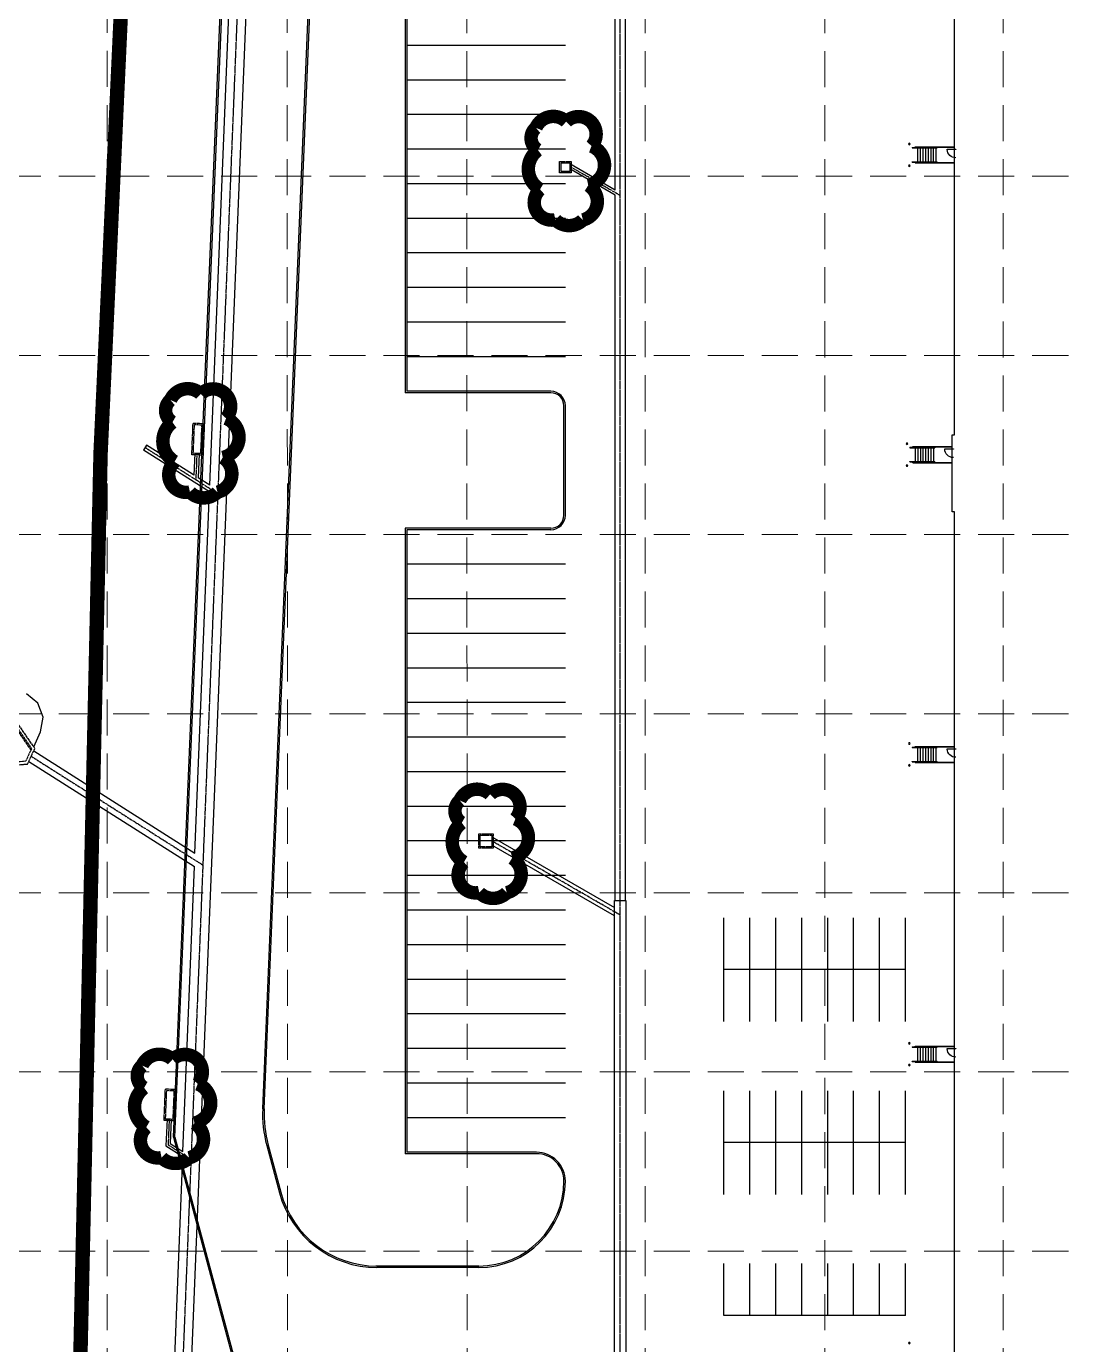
# Model space of a CAD drawing. Header units: inches. Extents: x 2412594 to 2415086, y 7034205 to 7038188.
# Drawn here: x 2413004.6 to 2413367.4, y 7035169.7 to 7035627 of the extents above; entities that cross this region are included whole.
import ezdxf

# ---------------------------------------------------------------- set-up
doc = ezdxf.new("R2010")
doc.units = ezdxf.units.IN
doc.header["$MEASUREMENT"] = 0
doc.linetypes.add('2752-06.112 Base Storm$0$CNTRLN', pattern=[1.125, 0.75, -0.125, 0.125, -0.125])
doc.linetypes.add('HIDDEN', pattern=[0.375, 0.25, -0.125])
for name, color, linetype in [('2752-06.112 Base Storm$0$P-STORM', 11, 'Continuous'), ('GRID', 254, 'HIDDEN'), ('LEGEND', 7, 'Continuous'), ('LIMITS OF DISTURBANCE', 1, 'HIDDEN'), ('P-BLDG', 7, 'Continuous'), ('P-CNTR-1', 1, 'Continuous'), ('P-PVMT', 3, 'Continuous'), ('P-STRIPE', 10, 'Continuous'), ('STORM', 5, '2752-06.112 Base Storm$0$CNTRLN')]:
    doc.layers.add(name, color=color, linetype=linetype)

msp = doc.modelspace()

# ---------------------------------------------------------------- linework, layer by layer
at = {"layer": '2752-06.112 Base Storm$0$P-STORM', "color": 5}
for p, q in [((2413212.212422369, 7036365.205522492), (2413212.212422369, 7035323.751552271)), ((2413051.792993035, 7034911.696513299), (2413094.481422106, 7035971.929402528)), ((2413068.180012377, 7035467.833362388), (2413088.486279591, 7035972.170786491)), ((2413208.71242237, 7035570.248742016), (2413208.712422369, 7035718.516691209)), ((2413208.71242237, 7035570.248742016), (2413192.967451842, 7035579.33910499)), ((2413208.712422369, 7035568.516691209), (2413192.967451842, 7035577.607054181)), ((2413208.712422369, 7035323.751552272), (2413208.712422369, 7035568.516691209)), ((2413062.952544589, 7035478.903128002), (2413062.6381558, 7035471.348005818)), ((2413064.451247563, 7035478.840762973), (2413064.100852307, 7035470.420364224)), ((2413063.040872856, 7035340.194916535), (2413068.087031243, 7035465.524032716)), ((2413007.114588535, 7035375.663345743), (2413063.040872856, 7035340.194916535)), ((2413005.387345482, 7035372.022166109), (2413062.854910589, 7035335.57625719)), ((2413165.967451842, 7035345.884111152), (2413208.46242237, 7035321.34962848)), ((2413208.46242237, 7035318.462877135), (2413165.967451842, 7035342.997359805)), ((2413058.872993032, 7035236.679201298), (2413062.854910589, 7035335.57625719)), ((2413208.46242237, 7035323.751552271), (2413212.462422369, 7035323.751552271)), ((2413208.462422369, 7035106.515076733), (2413208.462422369, 7035323.751552271)), ((2413212.462422369, 7035323.751552271), (2413212.462422369, 7034970.09324524)), ((2413053.341585972, 7035247.940799234), (2413052.955221788, 7035238.656025967)), ((2413054.840288946, 7035247.878434205), (2413054.489931226, 7035239.458937503)), ((2413052.955221788, 7035238.656025964), (2413058.803257182, 7035234.94720404)), ((2413054.489931226, 7035239.458937507), (2413058.872993032, 7035236.679201298)), ((2413045.797850519, 7034911.937897259), (2413058.803257181, 7035234.94720404))]:
    msp.add_line(p, q, dxfattribs=at)
for points in [[(2413046.262122017, 7035481.733680497), (2413045.19097377, 7035480.044704053)], [(2413068.087031244, 7035465.524032716), (2413045.19097377, 7035480.044704053)], [(2413062.149065444, 7035471.658186744), (2413046.262122017, 7035481.733680497)], [(2413062.6381558, 7035471.348005818), (2413062.149065444, 7035471.658186744)], [(2413068.180012377, 7035467.833362388), (2413064.100852307, 7035470.420364223)]]:
    msp.add_lwpolyline(points, dxfattribs=at)
at = {"layer": 'GRID', "color": 252, "linetype": 'HIDDEN', "lineweight": 0, "ltscale": 50}
for p, q in [((2413032.540551168, 7034518.513470422), (2413032.735390003, 7038120.795144268)), ((2413095.155557971, 7034518.503626034), (2413094.821124288, 7038120.56609211)), ((2413157.522901024, 7034518.493820583), (2413156.888066256, 7038120.61922379)), ((2413219.175416156, 7034518.484127519), (2413219.189360963, 7038120.581763792)), ((2413281.493106481, 7034518.474329875), (2413281.426638736, 7038120.5671096)), ((2413343.255323055, 7034518.464619563), (2413343.379365472, 7038120.559297149)), ((2412659.634806826, 7035575.044703646), (2415021.203392216, 7035575.044703646)), ((2412659.634806826, 7035512.898161924), (2415021.203392216, 7035512.898161924)), ((2412659.634806826, 7035450.751620204), (2415021.203392216, 7035450.751620204)), ((2412659.634806826, 7035388.605078483), (2415021.203392216, 7035388.605078483)), ((2412659.634806826, 7035326.458536763), (2415021.203392216, 7035326.458536763)), ((2412659.634806826, 7035264.311995042), (2415021.203392216, 7035264.311995042)), ((2412659.634806826, 7035202.165453321), (2415021.203392216, 7035202.165453321))]:
    msp.add_line(p, q, dxfattribs=at)
at = {"layer": 'LEGEND', "color": 170, "ltscale": 100, "const_width": 4.662248247123205}
for points in [[(2413182.700989824, 7035570.493440698, 0.5205670505517462), (2413182.700989824, 7035570.493440698, 0.7651954600696135), (2413188.010010552, 7035559.947352308, 0.4178788784126488), (2413197.562186957, 7035559.882023442, 0.6649002420699669), (2413199.401950105, 7035571.933756418, 0.744833174426672), (2413200.543184091, 7035585.526464007, 0.9756416855879776), (2413191.79623897, 7035593.994076432, 0.5205670505517462), (2413181.258895854, 7035591.885627155, 0.5205670505517462), (2413181.96138623, 7035584.154643386, 0.5402640007904789), (2413182.700989824, 7035570.493440698)], [(2413055.97037155, 7035476.036997231, 0.5205670505517462), (2413055.97037155, 7035476.036997231, 0.7651954600696135), (2413061.279392278, 7035465.490908841, 0.4178788784126488), (2413070.831568683, 7035465.425579974, 0.6649002420699669), (2413072.671331831, 7035477.47731295, 0.744833174426672), (2413073.812565817, 7035491.07002054, 0.9756416855879776), (2413065.065620697, 7035499.537632965, 0.5205670505517462), (2413054.52827758, 7035497.429183688, 0.5205670505517462), (2413055.230767956, 7035489.698199918, 0.5402640007904789), (2413055.97037155, 7035476.036997231)], [(2413156.307560733, 7035337.097663617, 0.5205670505517462), (2413156.307560733, 7035337.097663617, 0.7651954600696135), (2413161.616581461, 7035326.551575227, 0.4178788784126488), (2413171.168757866, 7035326.48624636, 0.6649002420699669), (2413173.008521013, 7035338.537979336, 0.744833174426672), (2413174.149755, 7035352.130686926, 0.9756416855879776), (2413165.402809879, 7035360.598299351, 0.5205670505517462), (2413154.865466763, 7035358.489850074, 0.5205670505517462), (2413155.567957139, 7035350.758866305, 0.5402640007904789), (2413156.307560733, 7035337.097663617)], [(2413046.151915708, 7035245.13942006, 0.5205670505517462), (2413046.151915708, 7035245.13942006, 0.7651954600696135), (2413051.460936436, 7035234.59333167, 0.4178788784126488), (2413061.013112841, 7035234.528002804, 0.6649002420699669), (2413062.852875988, 7035246.57973578, 0.744833174426672), (2413063.994109975, 7035260.172443369, 0.9756416855879776), (2413055.247164854, 7035268.640055794, 0.5205670505517462), (2413044.709821738, 7035266.531606518, 0.5205670505517462), (2413045.412312114, 7035258.800622748, 0.5402640007904789), (2413046.151915708, 7035245.13942006)]]:
    msp.add_lwpolyline(points, format="xyb", close=True, dxfattribs=at)
at = {"layer": 'LIMITS OF DISTURBANCE', "ltscale": 60, "const_width": 5}
msp.add_lwpolyline([(2414786.580464268, 7035859.943656575), (2414739.614526566, 7035922.319710918), (2414654.785557807, 7036041.875643577), (2414554.935762051, 7036271.977197808), (2414463.49846871, 7036453.566583163), (2414436.211506405, 7036571.175255277), (2414426.34863313, 7036933.741520508), (2413311.302027895, 7036935.344682585), (2413183.755595881, 7036923.440644557), (2413173.051536574, 7036917.911888666), (2413161.811869244, 7036918.848198084), (2413145.889009557, 7036915.102941749), (2413063.464801377, 7036887.013463245), (2413070.021262173, 7036868.287153574), (2413078.87756529, 7036845.679323462), (2413065.886554637, 7036577.290444663), (2413056.214021866, 7036041.034192702), (2413030.310090296, 7035479.112787534), (2413017.275461021, 7034895.954876799), (2414287.424769389, 7034879.340959096), (2414828.02446015, 7035457.376106013), (2414835.085767222, 7035727.378182385), (2414842.359300006, 7035789.5875721)], close=True, dxfattribs=at)
at = {"layer": 'P-BLDG', "color": 7, "linetype": 'Continuous', "lineweight": 30, "extrusion": (0, 0, -1)}
for p, q in [((2413311.764887724, 7035585.005394073), (2413320.431321801, 7035585.005394073)), ((2413311.764887724, 7035585.005394073), (2413311.764887724, 7035584.880394123)), ((2413311.764887724, 7035584.880394123), (2413320.431321801, 7035584.880394123)), ((2413312.764887684, 7035585.255393974), (2413326.437548596, 7035585.255413388)), ((2413312.764887684, 7035585.130394024), (2413312.764887684, 7035585.255393974)), ((2413312.764887684, 7035585.130394024), (2413326.437548596, 7035585.130413437)), ((2413313.681554268, 7035585.005394073), (2413313.681553711, 7035585.130395325)), ((2413313.681575542, 7035580.047061278), (2413313.68155475, 7035584.880394123)), ((2413314.598220294, 7035585.005394073), (2413314.598220294, 7035585.130396627)), ((2413314.598219938, 7035580.047061278), (2413314.598219938, 7035584.880396726)), ((2413315.514886243, 7035580.047061278), (2413315.514886243, 7035584.880398027)), ((2413315.514886599, 7035585.005394073), (2413315.514886599, 7035585.130397928)), ((2413316.431551475, 7035580.047061278), (2413316.431572241, 7035584.880399329)), ((2413316.431573435, 7035585.005394073), (2413316.431573992, 7035585.13039923)), ((2413317.34821778, 7035580.047061278), (2413317.348238546, 7035584.88040063)), ((2413317.34823974, 7035585.005394073), (2413317.348240296, 7035585.130400531)), ((2413318.264885157, 7035580.047061278), (2413318.264885157, 7035584.880401932)), ((2413318.264885513, 7035585.005394073), (2413318.264885513, 7035585.130401833)), ((2413319.181550389, 7035580.047061278), (2413319.181571155, 7035584.880403233)), ((2413319.181572349, 7035585.005394073), (2413319.181572906, 7035585.130403134)), ((2413320.098216694, 7035580.047061278), (2413320.09823746, 7035584.880404535)), ((2413320.098238654, 7035585.005394073), (2413320.09823921, 7035585.130404436)), ((2413320.431321801, 7035585.005394073), (2413320.431321801, 7035584.880394123)), ((2413311.764887724, 7035580.047061278), (2413320.431321801, 7035580.047061278)), ((2413311.764887724, 7035579.922061327), (2413311.764887724, 7035580.047061278)), ((2413311.764887724, 7035579.922061327), (2413320.431321801, 7035579.922061327)), ((2413312.764908162, 7035579.797061376), (2413326.436791533, 7035579.797061376)), ((2413312.764908162, 7035579.672061426), (2413312.764908162, 7035579.797061376)), ((2413312.764908162, 7035579.672061426), (2413326.436790933, 7035579.672061426)), ((2413313.681574467, 7035579.797061376), (2413313.681573929, 7035579.922061327)), ((2413314.598219938, 7035579.796623876), (2413314.598219938, 7035579.922061327)), ((2413315.514886243, 7035579.796623876), (2413315.514886243, 7035579.922061327)), ((2413316.431552547, 7035579.796623876), (2413316.431553086, 7035579.922061327)), ((2413317.348218852, 7035579.796623876), (2413317.348219391, 7035579.922061327)), ((2413318.264885157, 7035579.796623876), (2413318.264885157, 7035579.922061327)), ((2413319.181551462, 7035579.796623876), (2413319.181552, 7035579.922061327)), ((2413320.098217766, 7035579.796623876), (2413320.098218305, 7035579.922061327)), ((2413320.431321801, 7035579.922061327), (2413320.431321801, 7035580.047061278)), ((2413310.932287747, 7035481.005435674), (2413319.598721825, 7035481.005435674)), ((2413310.932287747, 7035481.005435674), (2413310.932287747, 7035480.880435723)), ((2413310.932287747, 7035480.880435723), (2413319.598721825, 7035480.880435723)), ((2413311.932287708, 7035481.255435575), (2413325.604948619, 7035481.255454988)), ((2413311.932287708, 7035481.130435624), (2413311.932287708, 7035481.255435575)), ((2413311.932287708, 7035481.130435624), (2413325.604948619, 7035481.130455038)), ((2413312.848954291, 7035481.005435674), (2413312.848953734, 7035481.130436925)), ((2413312.848975565, 7035476.047102878), (2413312.848954773, 7035480.880435723)), ((2413313.765620317, 7035481.005435674), (2413313.765620317, 7035481.130438227)), ((2413313.765619962, 7035476.047102878), (2413313.765619962, 7035480.880438326)), ((2413314.682286266, 7035476.047102878), (2413314.682286266, 7035480.880439627)), ((2413314.682286622, 7035481.005435674), (2413314.682286622, 7035481.130439528)), ((2413315.598951499, 7035476.047102878), (2413315.598972265, 7035480.880440929)), ((2413315.598973459, 7035481.005435674), (2413315.598974015, 7035481.13044083)), ((2413316.515617803, 7035476.047102878), (2413316.515638569, 7035480.88044223)), ((2413316.515639763, 7035481.005435674), (2413316.51564032, 7035481.130442131)), ((2413317.43228518, 7035476.047102878), (2413317.43228518, 7035480.880443532)), ((2413317.432285536, 7035481.005435674), (2413317.432285536, 7035481.130443433)), ((2413318.348950413, 7035476.047102878), (2413318.348971179, 7035480.880444833)), ((2413318.348972373, 7035481.005435674), (2413318.348972929, 7035481.130444734)), ((2413319.265616717, 7035476.047102878), (2413319.265637483, 7035480.880446135)), ((2413319.265638677, 7035481.005435674), (2413319.265639234, 7035481.130446036)), ((2413319.598721825, 7035481.005435674), (2413319.598721825, 7035480.880435723)), ((2413310.932287747, 7035476.047102878), (2413319.598721825, 7035476.047102878)), ((2413310.932287747, 7035475.922102927), (2413310.932287747, 7035476.047102878)), ((2413310.932287747, 7035475.922102927), (2413319.598721825, 7035475.922102927)), ((2413311.932308185, 7035475.797102977), (2413325.604191556, 7035475.797102977)), ((2413311.932308185, 7035475.672103026), (2413311.932308185, 7035475.797102977)), ((2413311.932308185, 7035475.672103026), (2413325.604190956, 7035475.672103026)), ((2413312.84897449, 7035475.797102977), (2413312.848973952, 7035475.922102927)), ((2413313.765619962, 7035475.796665477), (2413313.765619962, 7035475.922102927)), ((2413314.682286266, 7035475.796665477), (2413314.682286266, 7035475.922102927)), ((2413315.598952571, 7035475.796665477), (2413315.59895311, 7035475.922102927)), ((2413316.515618876, 7035475.796665477), (2413316.515619414, 7035475.922102927)), ((2413317.43228518, 7035475.796665477), (2413317.43228518, 7035475.922102927)), ((2413318.348951485, 7035475.796665477), (2413318.348952024, 7035475.922102927)), ((2413319.26561779, 7035475.796665477), (2413319.265618328, 7035475.922102927)), ((2413319.598721825, 7035475.922102927), (2413319.598721825, 7035476.047102878)), ((2413311.764887724, 7035377.005477273), (2413320.431321801, 7035377.005477273)), ((2413311.764887724, 7035377.005477273), (2413311.764887724, 7035376.880477322)), ((2413311.764887724, 7035376.880477322), (2413320.431321801, 7035376.880477322)), ((2413312.764887684, 7035377.255477174), (2413326.437548596, 7035377.255496588)), ((2413312.764887684, 7035377.130477224), (2413312.764887684, 7035377.255477174)), ((2413312.764887684, 7035377.130477224), (2413326.437548596, 7035377.130496637)), ((2413313.681554268, 7035377.005477273), (2413313.681553711, 7035377.130478525)), ((2413313.681575542, 7035372.047144477), (2413313.68155475, 7035376.880477322)), ((2413314.598220294, 7035377.005477273), (2413314.598220294, 7035377.130479827)), ((2413314.598219938, 7035372.047144477), (2413314.598219938, 7035376.880479925)), ((2413315.514886243, 7035372.047144477), (2413315.514886243, 7035376.880481226)), ((2413315.514886599, 7035377.005477273), (2413315.514886599, 7035377.130481128)), ((2413316.431551475, 7035372.047144477), (2413316.431572241, 7035376.880482528)), ((2413316.431573435, 7035377.005477273), (2413316.431573992, 7035377.13048243)), ((2413317.34821778, 7035372.047144477), (2413317.348238546, 7035376.880483829)), ((2413317.34823974, 7035377.005477273), (2413317.348240296, 7035377.130483731)), ((2413318.264885157, 7035372.047144477), (2413318.264885157, 7035376.880485131)), ((2413318.264885513, 7035377.005477273), (2413318.264885513, 7035377.130485033)), ((2413319.181550389, 7035372.047144477), (2413319.181571155, 7035376.880486432)), ((2413319.181572349, 7035377.005477273), (2413319.181572906, 7035377.130486334)), ((2413320.098216694, 7035372.047144477), (2413320.09823746, 7035376.880487734)), ((2413320.098238654, 7035377.005477273), (2413320.09823921, 7035377.130487636)), ((2413320.431321801, 7035377.005477273), (2413320.431321801, 7035376.880477322)), ((2413311.764887724, 7035372.047144477), (2413320.431321801, 7035372.047144477)), ((2413311.764887724, 7035371.922144527), (2413311.764887724, 7035372.047144477)), ((2413311.764887724, 7035371.922144527), (2413320.431321801, 7035371.922144527)), ((2413312.764908162, 7035371.797144576), (2413326.436791533, 7035371.797144576)), ((2413312.764908162, 7035371.672144625), (2413312.764908162, 7035371.797144576)), ((2413312.764908162, 7035371.672144625), (2413326.436790933, 7035371.672144625)), ((2413313.681574467, 7035371.797144576), (2413313.681573929, 7035371.922144527)), ((2413314.598219938, 7035371.796707076), (2413314.598219938, 7035371.922144527)), ((2413315.514886243, 7035371.796707076), (2413315.514886243, 7035371.922144527)), ((2413316.431552547, 7035371.796707076), (2413316.431553086, 7035371.922144527)), ((2413317.348218852, 7035371.796707076), (2413317.348219391, 7035371.922144527)), ((2413318.264885157, 7035371.796707076), (2413318.264885157, 7035371.922144527)), ((2413319.181551462, 7035371.796707076), (2413319.181552, 7035371.922144527)), ((2413320.098217766, 7035371.796707076), (2413320.098218305, 7035371.922144527)), ((2413320.431321801, 7035371.922144527), (2413320.431321801, 7035372.047144477)), ((2413311.764887724, 7035273.005518873), (2413320.431321801, 7035273.005518873)), ((2413311.764887724, 7035273.005518873), (2413311.764887724, 7035272.880518923)), ((2413311.764887724, 7035272.880518923), (2413320.431321801, 7035272.880518923)), ((2413312.764887684, 7035273.255518775), (2413326.437548596, 7035273.255538188)), ((2413312.764887684, 7035273.130518824), (2413312.764887684, 7035273.255518775)), ((2413312.764887684, 7035273.130518824), (2413326.437548596, 7035273.130538237)), ((2413313.681554268, 7035273.005518873), (2413313.681553711, 7035273.130520125)), ((2413313.681575542, 7035268.047186078), (2413313.68155475, 7035272.880518923)), ((2413314.598220294, 7035273.005518873), (2413314.598220294, 7035273.130521427)), ((2413314.598219938, 7035268.047186078), (2413314.598219938, 7035272.880521526)), ((2413315.514886243, 7035268.047186078), (2413315.514886243, 7035272.880522827)), ((2413315.514886599, 7035273.005518873), (2413315.514886599, 7035273.130522728)), ((2413316.431551475, 7035268.047186078), (2413316.431572241, 7035272.880524129)), ((2413316.431573435, 7035273.005518873), (2413316.431573992, 7035273.13052403)), ((2413317.34821778, 7035268.047186078), (2413317.348238546, 7035272.88052543)), ((2413317.34823974, 7035273.005518873), (2413317.348240296, 7035273.130525331)), ((2413318.264885157, 7035268.047186078), (2413318.264885157, 7035272.880526732)), ((2413318.264885513, 7035273.005518873), (2413318.264885513, 7035273.130526633)), ((2413319.181550389, 7035268.047186078), (2413319.181571155, 7035272.880528033)), ((2413319.181572349, 7035273.005518873), (2413319.181572906, 7035273.130527934)), ((2413320.098216694, 7035268.047186078), (2413320.09823746, 7035272.880529335)), ((2413320.098238654, 7035273.005518873), (2413320.09823921, 7035273.130529236)), ((2413320.431321801, 7035273.005518873), (2413320.431321801, 7035272.880518923)), ((2413311.764887724, 7035268.047186078), (2413320.431321801, 7035268.047186078)), ((2413311.764887724, 7035267.922186127), (2413311.764887724, 7035268.047186078)), ((2413311.764887724, 7035267.922186127), (2413320.431321801, 7035267.922186127)), ((2413312.764908162, 7035267.797186176), (2413326.436791533, 7035267.797186176)), ((2413312.764908162, 7035267.672186226), (2413312.764908162, 7035267.797186176)), ((2413312.764908162, 7035267.672186226), (2413326.436790933, 7035267.672186226)), ((2413313.681574467, 7035267.797186176), (2413313.681573929, 7035267.922186127)), ((2413314.598219938, 7035267.796748676), (2413314.598219938, 7035267.922186127)), ((2413315.514886243, 7035267.796748676), (2413315.514886243, 7035267.922186127)), ((2413316.431552547, 7035267.796748676), (2413316.431553086, 7035267.922186127)), ((2413317.348218852, 7035267.796748676), (2413317.348219391, 7035267.922186127)), ((2413318.264885157, 7035267.796748676), (2413318.264885157, 7035267.922186127)), ((2413319.181551462, 7035267.796748676), (2413319.181552, 7035267.922186127)), ((2413320.098217766, 7035267.796748676), (2413320.098218305, 7035267.922186127)), ((2413320.431321801, 7035267.922186127), (2413320.431321801, 7035268.047186078))]:
    msp.add_line(p, q, dxfattribs=at)
at = {"layer": 'P-BLDG', "color": 7}
msp.add_lwpolyline([(2413326.437740556, 7035138.630610418), (2413326.437740556, 7035458.630142418), (2413325.604191556, 7035458.630142418), (2413325.604191556, 7035485.296798418), (2413326.437740556, 7035485.296798418), (2413326.437740556, 7035858.629982418), (2413325.604191556, 7035858.629982418), (2413325.604191556, 7035938.629950418), (2413326.437740556, 7035938.629950418), (2413326.437740556, 7036311.963134418), (2413325.604191556, 7036311.963134418), (2413325.604191556, 7036338.629790418), (2413326.437740556, 7036338.629790418), (2413326.437740556, 7036658.629322418)], dxfattribs=at)
for points in [[(2413326.843091951, 7035584.317882498), (2413323.84248897, 7035584.317882498), (2413323.84248897, 7035584.463747024), (2413326.843091951, 7035584.463747024)], [(2413326.010491975, 7035480.317924097), (2413323.009888993, 7035480.317924097), (2413323.009888993, 7035480.463788623), (2413326.010491975, 7035480.463788623)], [(2413326.843091951, 7035376.317965697), (2413323.84248897, 7035376.317965697), (2413323.84248897, 7035376.463830223), (2413326.843091951, 7035376.463830223)], [(2413326.843091951, 7035272.318007298), (2413323.84248897, 7035272.318007298), (2413323.84248897, 7035272.463871824), (2413326.843091951, 7035272.463871824)]]:
    msp.add_lwpolyline(points, close=True, dxfattribs=at)
at = {"layer": 'P-BLDG', "color": 7, "linetype": 'Continuous', "lineweight": 30, "extrusion": (0, 0, -1)}
for centre in [(-2413310.764888118, 7035586.255390739), (-2413310.764888118, 7035578.672061821), (-2413309.932288142, 7035482.255432339), (-2413309.932288142, 7035474.672103421), (-2413310.764888118, 7035378.255473939), (-2413310.764888118, 7035370.67214502), (-2413310.764888118, 7035274.255515539), (-2413310.764888118, 7035266.672186621), (-2413310.764888118, 7035170.255555533)]:
    msp.add_circle(centre, 0.2499999012798071, dxfattribs=at)
at = {"layer": 'P-BLDG', "color": 7, "extrusion": (0, 0, -1)}
for centre in [(-2413326.843089793, 7035584.463758988), (-2413326.010489817, 7035480.463800588), (-2413326.843089793, 7035376.463842188), (-2413326.843089793, 7035272.463883788)]:
    msp.add_arc(centre, 3.000598815120756, 269.9999471727556, 357.2136556803528, dxfattribs=at)
at = {"layer": 'P-CNTR-1', "color": 35, "extrusion": (-0.637898133632644, -0.7701207509916802, 0), "elevation": -6957355.191755777}
msp.add_lwpolyline([(-2629555.593632999, 481), (-2629560.770013905, 481)], dxfattribs=at)
at = {"layer": 'P-CNTR-1', "color": 35, "elevation": 481}
for points in [[(2413010.364652397, 7035387.357814312), (2413008.563297377, 7035392.210652592)], [(2413009.498252464, 7035382.254455571), (2413010.364652397, 7035387.357814312)]]:
    msp.add_lwpolyline(points, dxfattribs=at)
at = {"layer": 'P-CNTR-1', "color": 35}
msp.add_polyline3d([(2413007.141889388, 7035377.116070712, 481), (2413009.498252464, 7035382.254455571, 481)], dxfattribs=at)
at = {"layer": 'P-PVMT', "color": 7}
for p, q in [((2413055.58333714, 7035241.682791066), (2413086.213546068, 7035977.761747058)), ((2413056.086082678, 7035241.738370828), (2413086.713459251, 7035977.749262099)), ((2413086.520934821, 7035251.564445184), (2413116.704126367, 7035976.901062168)), ((2413087.020502479, 7035251.543656841), (2413117.203694025, 7035976.880273825)), ((2413135.969669842, 7035967.411998304), (2413135.969669841, 7035499.934433083)), ((2413136.469669841, 7035966.911998304), (2413136.469669841, 7035500.434433083)), ((2413186.467651842, 7035499.934433083), (2413135.969669841, 7035499.934433083)), ((2413186.467651842, 7035500.434433083), (2413136.469669841, 7035500.434433083)), ((2413190.967451842, 7035457.436172281), (2413190.967451842, 7035495.434633083)), ((2413191.467451842, 7035457.436172281), (2413191.467451842, 7035495.434633083)), ((2413186.467651842, 7035452.936372281), (2413135.969669842, 7035452.936372281)), ((2413135.969669841, 7035452.936372282), (2413135.969669841, 7035235.945098679)), ((2413186.467651842, 7035452.436372281), (2413136.469669841, 7035452.436372281)), ((2413136.469669841, 7035452.436372281), (2413136.469669841, 7035236.445098679)), ((2413055.58333714, 7035241.682791066), (2413076.978610151, 7035161.849123405)), ((2413056.086082678, 7035241.738370828), (2413077.55504466, 7035161.6297557)), ((2413087.932338124, 7035238.797626619), (2413092.319935888, 7035222.42288884)), ((2413088.415301037, 7035238.927036142), (2413092.802898801, 7035222.552298362)), ((2413181.467821466, 7035235.945098679), (2413135.969669841, 7035235.945098679)), ((2413181.467821466, 7035236.445098679), (2413136.469669841, 7035236.445098679)), ((2413161.468651842, 7035196.981555421), (2413125.704180797, 7035196.984150642)), ((2413161.468651842, 7035196.481555421), (2413126.127339807, 7035196.48155542))]:
    msp.add_line(p, q, dxfattribs=at)
for centre, radius, start, end in [((2413186.467651842, 7035495.434633083), 4.9998, 0, 90), ((2413186.467651842, 7035495.434633083), 4.4998, 0, 90), ((2413186.467651842, 7035457.436172281), 4.9998, 270, 0), ((2413186.467651842, 7035457.436172281), 4.4998, 270, 0), ((2413128.984185741, 7035249.797436038), 42.5, 177.6171445561777, 195.0000000228844), ((2413128.984185741, 7035249.797436038), 42, 177.6171445561777, 195.0000000228844), ((2413181.467821466, 7035226.445498678), 9.999600000000001, 359.9001387417821, 90), ((2413181.467821466, 7035226.445498678), 9.499600000000001, 359.9001387417821, 90), ((2413161.468651842, 7035226.48035542), 29.4988, 270, 359.9001387417821), ((2413161.468651842, 7035226.48035542), 29.9988, 270, 359.9001387417821), ((2413126.127339807, 7035231.48155542), 35, 195.0000000228844, 270), ((2413126.127339807, 7035231.48155542), 34.5, 195.0000000228844, 270)]:
    msp.add_arc(centre, radius, start, end, dxfattribs=at)
at = {"layer": 'P-STRIPE', "color": 252}
for p, q in [((2413191.467451842, 7035620.429585084), (2413136.469669841, 7035620.429585084)), ((2413191.467451842, 7035608.430069884), (2413136.469669841, 7035608.430069884)), ((2413191.467451842, 7035596.430554684), (2413136.469669841, 7035596.430554684)), ((2413191.467451842, 7035584.431039484), (2413136.469669841, 7035584.431039484)), ((2413191.467451842, 7035572.431524283), (2413136.469669841, 7035572.431524283)), ((2413191.467451842, 7035560.432009083), (2413136.469669841, 7035560.432009083)), ((2413191.467451842, 7035548.432493883), (2413136.469669841, 7035548.432493883)), ((2413191.467451842, 7035536.432978683), (2413136.469669841, 7035536.432978683)), ((2413191.467451842, 7035524.433463483), (2413136.469669841, 7035524.433463483)), ((2413191.467451842, 7035512.433948283), (2413136.469669841, 7035512.433948283)), ((2413191.467451842, 7035440.436857081), (2413136.469669841, 7035440.436857081)), ((2413191.467451842, 7035428.437341881), (2413136.469669841, 7035428.437341881)), ((2413191.467451842, 7035416.43782668), (2413136.469669841, 7035416.43782668)), ((2413191.467451842, 7035404.43831148), (2413136.469669841, 7035404.43831148)), ((2413191.467451842, 7035392.43879628), (2413136.469669841, 7035392.43879628)), ((2413191.467451842, 7035380.43928108), (2413136.469669841, 7035380.43928108)), ((2413191.467451842, 7035368.43976588), (2413136.469669841, 7035368.43976588)), ((2413191.467451842, 7035356.44025068), (2413136.469669841, 7035356.44025068)), ((2413191.467451842, 7035344.44073548), (2413136.469669841, 7035344.44073548)), ((2413191.467451842, 7035332.44122028), (2413136.469669841, 7035332.44122028)), ((2413191.467451842, 7035320.44170508), (2413136.469669841, 7035320.44170508)), ((2413246.438941598, 7035281.815901754), (2413246.438941598, 7035317.815887354)), ((2413255.438937998, 7035281.815901754), (2413255.438937998, 7035317.815887354)), ((2413264.438934398, 7035281.815901754), (2413264.438934398, 7035317.815887354)), ((2413273.438930798, 7035281.815901754), (2413273.438930798, 7035317.815887354)), ((2413282.438927198, 7035281.815901754), (2413282.438927198, 7035317.815887354)), ((2413291.438923598, 7035281.815901754), (2413291.438923598, 7035317.815887354)), ((2413300.438919998, 7035281.815901754), (2413300.438919998, 7035317.815887354)), ((2413309.438916398, 7035281.815901754), (2413309.438916398, 7035317.815887354)), ((2413191.467451842, 7035308.44218988), (2413136.469669841, 7035308.44218988)), ((2413309.438916398, 7035299.815894554), (2413246.438941598, 7035299.815894554)), ((2413191.467451842, 7035296.442674679), (2413136.469669841, 7035296.442674679)), ((2413191.467451842, 7035284.443159479), (2413136.469669841, 7035284.443159479)), ((2413191.467451842, 7035272.443644279), (2413136.469669841, 7035272.443644279)), ((2413191.467451842, 7035260.444129079), (2413136.469669841, 7035260.444129079)), ((2413246.438941598, 7035221.815925755), (2413246.438941598, 7035257.815911354)), ((2413255.438937998, 7035221.815925755), (2413255.438937998, 7035257.815911354)), ((2413264.438934398, 7035221.815925755), (2413264.438934398, 7035257.815911354)), ((2413273.438930798, 7035221.815925755), (2413273.438930798, 7035257.815911354)), ((2413282.438927198, 7035221.815925755), (2413282.438927198, 7035257.815911354)), ((2413291.438923598, 7035221.815925755), (2413291.438923598, 7035257.815911354)), ((2413300.438919998, 7035221.815925755), (2413300.438919998, 7035257.815911354)), ((2413309.438916398, 7035221.815925755), (2413309.438916398, 7035257.815911354)), ((2413191.467451842, 7035248.444613879), (2413136.469669841, 7035248.444613879)), ((2413309.438916398, 7035239.815918555), (2413246.438941598, 7035239.815918555)), ((2413246.438941598, 7035179.815942555), (2413246.438941598, 7035197.815935355)), ((2413255.438937998, 7035179.815942555), (2413255.438937998, 7035197.815935355)), ((2413264.438934398, 7035179.815942555), (2413264.438934398, 7035197.815935355)), ((2413273.438930798, 7035179.815942555), (2413273.438930798, 7035197.815935355)), ((2413282.438927198, 7035179.815942555), (2413282.438927198, 7035197.815935355)), ((2413291.438923598, 7035179.815942555), (2413291.438923598, 7035197.815935355)), ((2413300.438919998, 7035179.815942555), (2413300.438919998, 7035197.815935355)), ((2413309.438916398, 7035179.815942555), (2413309.438916398, 7035197.815935355)), ((2413309.438916398, 7035179.815942555), (2413246.438941598, 7035179.815942555))]:
    msp.add_line(p, q, dxfattribs=at)
at = {"layer": 'STORM', "color": 5}
for p, q in [((2413047.427778522, 7034877.849678446), (2413091.483850848, 7035972.050094509)), ((2413210.462422369, 7035568.372353642), (2413192.967451842, 7035578.473079585)), ((2413063.701896076, 7035478.871945487), (2413063.321495432, 7035469.730482934)), ((2413006.204642009, 7035376.078343993), (2412999.47060666, 7035385.831854839)), ((2413210.462422369, 7035318.751552272), (2413165.967451842, 7035344.440735479)), ((2413054.090937459, 7035247.90961672), (2413053.722576508, 7035239.057481739)), ((2413053.722576508, 7035239.057481735), (2413061.765797861, 7035233.956473672))]:
    msp.add_line(p, q, dxfattribs=at)
msp.add_lwpolyline([(2413210.462422369, 7034966.640521526), (2413210.462422369, 7036683.609289217, -0.4142135623744262), (2413310.46242237, 7036783.609289217), (2413727.281249872, 7036783.609289216), (2413733.066632505, 7036793.629865876)], format="xyb", dxfattribs=at)
for points in [[(2413193.467451842, 7035580.18440445), (2413193.467451842, 7035576.18440445), (2413189.467451842, 7035576.18440445), (2413189.467451842, 7035580.18440445)], [(2413193.467451842, 7035580.18440445), (2413193.467451842, 7035576.18440445), (2413189.467451842, 7035576.18440445), (2413189.467451842, 7035580.18440445)], [(2413193.467451842, 7035580.18440445), (2413193.467451842, 7035576.18440445), (2413189.467451842, 7035576.18440445), (2413189.467451842, 7035580.18440445)], [(2413192.967451842, 7035579.68440445), (2413192.967451842, 7035576.68440445), (2413189.967451842, 7035576.68440445), (2413189.967451842, 7035579.68440445)], [(2413192.967451842, 7035579.68440445), (2413192.967451842, 7035576.68440445), (2413189.967451842, 7035576.68440445), (2413189.967451842, 7035579.68440445)], [(2413192.967451842, 7035579.68440445), (2413192.967451842, 7035576.68440445), (2413189.967451842, 7035576.68440445), (2413189.967451842, 7035579.68440445)], [(2413061.93262093, 7035478.44513703), (2413062.389964474, 7035489.435625504), (2413065.886938079, 7035489.290107103), (2413065.429594536, 7035478.29961863)], [(2413062.452976931, 7035478.923916345), (2413062.868743789, 7035488.915269502), (2413065.366582078, 7035488.811327787), (2413064.950815221, 7035478.81997463)], [(2413166.467451842, 7035346.940735479), (2413166.467451842, 7035341.940735479), (2413161.467451842, 7035341.940735479), (2413161.467451842, 7035346.940735479)], [(2413166.467451842, 7035346.940735479), (2413166.467451842, 7035341.940735479), (2413161.467451842, 7035341.940735479), (2413161.467451842, 7035346.940735479)], [(2413165.967451842, 7035346.440735479), (2413165.967451842, 7035342.440735479), (2413161.967451842, 7035342.440735479), (2413161.967451842, 7035346.440735479)], [(2413165.967451842, 7035346.440735479), (2413165.967451842, 7035342.440735479), (2413161.967451842, 7035342.440735479), (2413161.967451842, 7035346.440735479)], [(2413052.321662313, 7035247.482808263), (2413052.779005857, 7035258.473296736), (2413056.275979462, 7035258.327778336), (2413055.818635919, 7035247.337289862)], [(2413052.842018314, 7035247.961587577), (2413053.257785172, 7035257.952940734), (2413055.755623461, 7035257.84899902), (2413055.339856604, 7035247.857645863)]]:
    msp.add_lwpolyline(points, close=True, dxfattribs=at)
for points in [[(2413071.061194564, 7035464.821968555), (2413045.726547894, 7035480.889192275)], [(2412992.676485712, 7035371.509252832), (2412992.786148041, 7035370.152805666), (2413004.967754151, 7035371.137630833), (2413007.534179868, 7035376.547881022), (2413000.5904932, 7035386.605048787), (2412999.47060666, 7035385.831854839), (2412992.676485711, 7035371.50925283)], [(2412999.767575326, 7035386.036888447), (2413006.383234467, 7035376.454832537), (2413004.311699099, 7035372.087854546), (2412992.705565691, 7035371.149553622)], [(2413006.250967009, 7035373.842755928), (2413065.875564476, 7035336.028857864)]]:
    msp.add_lwpolyline(points, dxfattribs=at)

doc.saveas('drawing.dxf')
